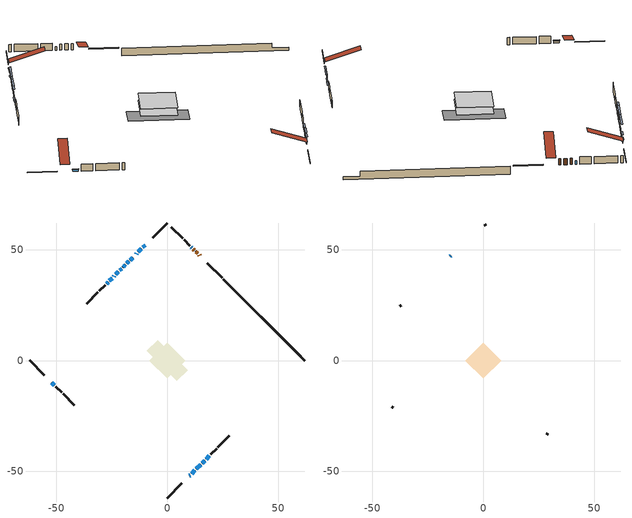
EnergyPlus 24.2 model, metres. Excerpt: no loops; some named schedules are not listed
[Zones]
conditioned space
 floor adiabatic (AdiabaticFloorConstruction): -8.08,0 0,8.08 8.08,0 0,-8.08 z1.6
 floor foundation (Slab1 construction): -9.16,4.31 -4.31,9.16 9.16,-4.31 4.31,-9.16 z-1.07
 wall outside (RimJoist1 construction): 0,-62 6.6,-55.4 / -62,0 -55.4,-6.6 / 0,62 -6.6,55.4 / 24.71,37.3 18.11,43.9 z1.6:1.9
 wall outside (AdiabaticWallConstruction 1): 14.72,47.28 14.32,47.68 / 13.67,48.34 12.85,49.15 / 12.2,49.81 11.78,50.23 z1.6:3.63
 wall outside (AdiabaticWallConstruction): 9.99,-52.02 10.37,-51.64 / 11.12,50.88 10.84,51.16 / -23.79,38.21 -24.17,37.83 z1.6:2.82; -9.99,52.02 -11.01,50.99 z1.6:2.57; -11.67,50.34 -13.05,48.95 z1.6:3.2; -13.71,48.3 -14.03,47.97 / -52.02,-9.99 -50.88,-11.12 z1.6:2.21; -15.62,46.38 -16.7,45.3 / -20.61,41.39 -21.37,40.64 / -22.02,39.98 -23.14,38.87 z1.6:2.84; -17.36,44.65 -18.18,43.82 z1.6:2.44; -18.84,43.17 -19.95,42.05 z1.6:2.31; 11.02,-50.98 12.42,-49.58 / 13.08,-48.92 15.07,-46.93 z1.6:3.3; 15.73,-46.27 16.86,-45.14 / 17.52,-44.48 18.99,-43.01 / -24.83,37.18 -26.05,35.95 z1.6:2.34; -26.7,35.3 -27.39,34.61 z1.6:2.64
 wall outside (Wall1 construction): 19.65,-42.35 22.22,-39.78 / -50.23,-11.78 -47.65,-14.35 / -28.05,33.96 -30.62,31.39 / 10.19,51.82 7.61,54.39 z1.6:4.04
 wall outside (Wall2 construction): 22.88,-39.12 27.97,-34.03 / -47,-15.01 -41.9,-20.1 / -31.28,30.73 -36.37,25.63 / 6.96,55.05 1.86,60.14 z1.6:4.04
 wall foundation (FoundationWall1 construction): 25.36,36.64,-1.07 25.36,36.64,1.6 58.34,3.66,1.6 58.34,3.66,-0.04 62,0,-0.04 62,0,-1.07
 window (WindowConstruction 10): 9.99,-52.02 10.37,-51.64 z1.6:2.82
 window (WindowConstruction 6): -9.99,52.02 -11.01,50.99 z1.6:2.57
 window (WindowConstruction 7): -11.67,50.33 -13.05,48.95 z1.6:3.2
 window (WindowConstruction 8): -13.71,48.29 -14.03,47.97 z1.6:2.21
 window (WindowConstruction 9): -52.02,-9.99 -50.88,-11.12 z1.6:2.21
 window (WindowConstruction 13): -15.62,46.38 -16.7,45.3 z1.6:2.84
 window (WindowConstruction 14): -17.36,44.65 -18.18,43.82 z1.6:2.44
 window (WindowConstruction 15): -18.84,43.16 -19.95,42.05 z1.6:2.31
 window (WindowConstruction 16): -20.61,41.39 -21.36,40.64 z1.6:2.84
 window (WindowConstruction 17): -22.02,39.98 -23.14,38.87 z1.6:2.84
 window (WindowConstruction): 11.02,-50.98 12.42,-49.58 z1.6:3.3
 window (WindowConstruction 1): 13.08,-48.92 15.07,-46.93 z1.6:3.3
 window (WindowConstruction 2): 15.73,-46.27 16.86,-45.14 z1.6:2.34
 window (WindowConstruction 3): 17.52,-44.48 18.99,-43.01 z1.6:2.34
 window (WindowConstruction 11): 11.12,50.88 10.84,51.16 z1.6:2.82
 window (WindowConstruction 12): -23.79,38.21 -24.17,37.83 z1.6:2.82
 window (WindowConstruction 4): -24.83,37.18 -26.05,35.96 z1.6:2.34
 window (WindowConstruction 5): -26.71,35.3 -27.39,34.62 z1.6:2.64
 door (Door): 14.72,47.28 14.32,47.68 z1.6:3.63
 door (Door 1): 13.67,48.34 12.85,49.15 z1.6:3.63
 door (Door 2): 12.2,49.81 11.78,50.23 z1.6:3.63
 ceiling adiabatic (AdiabaticFloorConstruction): 0,-8.08 8.08,0 0,8.08 -8.08,0 z1.6
attic - vented
 floor to conditioned space (Floor1 construction Reversed): -8.08,0 0,8.08 8.08,0 0,-8.08 z4.04
 wall outside (AdiabaticWallConstruction): -14.69,47.32 -14.97,47.04 z1.6:2.82
 wall outside (Wall3 construction): 28.63,-33.37 29.18,-32.82 / -41.25,-20.76 -40.7,-21.31 / -37.03,24.98 -37.58,24.43 / 1.21,60.8 0.66,61.35 z1.6:4.04
 window (WindowConstruction 18): -14.69,47.31 -14.96,47.04 z1.6:2.82
 roof outside (Roof1 construction): 9.33,-52.67,4.04 1.46,-44.8,7.75 -0.61,-46.88,7.75 7.26,-54.75,4.04; -52.67,-9.33,4.04 -44.8,-1.46,7.75 -46.88,0.61,7.75 -54.75,-7.26,4.04; -9.33,52.67,4.04 -1.46,44.8,7.75 0.61,46.88,7.75 -7.26,54.75,4.04; 15.38,46.63,4.04 7.5,38.76,7.75 9.58,36.68,7.75 17.45,44.55,4.04
shading: -11.15,50.85 -9.85,52.16 -10.14,52.45 -11.45,51.14 z2.77; -13.19,48.81 -11.53,50.48 -11.82,50.77 -13.49,49.1 z3.4; -14.17,47.83 -13.57,48.44 -13.86,48.73 -14.47,48.12 z2.41; -50.74,-11.26 -52.16,-9.85 -52.45,-10.14 -51.03,-11.55 z2.41; -18.62,43.38 -13.7,48.3 -13.99,48.6 -18.91,43.67 z5.56; -20.1,41.9 -15.43,46.57 -15.72,46.86 -20.4,42.19 z5.16; -21.88,40.13 -16.92,45.09 -17.21,45.38 -22.17,40.42 z5.03; -23.29,38.72 -18.69,43.32 -18.98,43.61 -23.58,39.01 z5.56; -25.06,36.95 -20.1,41.9 -20.39,42.2 -25.35,37.24 z5.56; 12.57,-49.44 10.88,-51.12 11.17,-51.41 12.86,-49.73 z3.5; 15.22,-46.79 12.94,-49.07 13.23,-49.36 15.51,-47.08 z3.5; 17,-45 15.59,-46.42 15.88,-46.71 17.3,-45.29 z2.54; 19.13,-42.87 17.38,-44.63 17.67,-44.92 19.43,-43.16 z2.54; -26.19,35.81 -24.68,37.32 -24.98,37.61 -26.48,36.1 z2.54; -27.53,34.47 -26.56,35.44 -26.85,35.73 -27.82,34.76 z2.84
[Building]
Building 1: Terrain=Suburbs
[Site:Location]
Quebec Intl AP_QC: Latitude {deg}=46.8; Longitude {deg}=-71.38; Time Zone {hr}=-5; Elevation {m}=74; Keep Site Location Information=Yes
[Site:GroundTemperature:Shallow]
0.0108218, -2.24938, -2.43038, -1.3578, 2.94801, 7.23376, 10.9493, 13.303, 13.5029, 11.5886, 7.96783, 3.81355
[Site:WaterMainsTemperature]
Calculation Method=Schedule; Temperature Schedule=mains temperature schedule
[Material] Roughness=Rough; Thermal Absorptance=0.9
Name | Thickness {m} | Conductivity {W/m-K} | Density {kg/m3} | Specific Heat {J/kg-K} | Solar Absorptance | Visible Absorptance
asphalt or fiberglass shingles | 0.00635 | 0.162714 | 1121.4 | 1465.45 | 0.4 | 0.4
ceiling loosefill ins | 0.169333 | 0.0480833 | 16.02 | 1046.75 | 0.7 | 0.7
ceiling stud and cavity | 0.1397 | 0.135157 | 65.682 | 1177.47 | 0.7 | 0.7
concrete 4.0 in. | 0.1016 | 1.803125 | 2242.8 | 837.4 | 0.7 | 0.7
concrete 8.0 in. | 0.2032 | 1.803125 | 2242.8 | 837.4 | 0.7 | 0.7
door material | 0.04445 | 0.0451087 | 512.64 | 1214.23 | 0.7 | 0.7
door material 1 | 0.04445 | 0.20624 | 512.64 | 1214.23 | 0.7 | 0.7
exterior vertical ins | 0.0061541 | 0.029427 | 32.04 | 1214.23 | 0.7 | 0.7
floor covering | 0.0127 | 0.0433444 | 54.468 | 1339.84 | 0.6 | 0.6
floor rigid ins; wall rigid ins 1 | 0.512978 | 0.029427 | 32.04 | 1214.23 | 0.7 | 0.7
floor stud and cavity | 0.1397 | 1.75129 | 37.0049 | 1207.88 | 0.7 | 0.7
furniture material conditioned space 1 | 0.1524 | 0.115458 | 640.8 | 1214.23 | 0.6 | 0.6
gypsum board | 0.0127 | 0.160291 | 801 | 837.4 | 0.6 | 0.6
gypsum board 1 | 0.0127 | 0.160291 | 801 | 837.4 | 0.7 | 0.7
osb sheathing 0.5 in. | 0.0127 | 0.115458 | 512.64 | 1214.23 | 0.7 | 0.7
osb sheathing 0.75 in. | 0.01905 | 0.115458 | 512.64 | 1214.23 | 0.7 | 0.7
osb sheathing 2.0 in. | 0.0508 | 0.115458 | 512.64 | 1214.23 | 0.7 | 0.7
rim joist stud and cavity | 0.0508 | 0.0293316 | 125.044 | 1163.47 | 0.6 | 0.6
wall rigid ins | 0.051816 | 0.029427 | 32.04 | 1214.23 | 0.7 | 0.7
wall stud and cavity | 0.1397 | 0.0836902 | 139.0536 | 1170.24 | 0.7 | 0.7
wall stud and cavity 1 | 0.1397 | 0.0821308 | 139.0536 | 1170.24 | 0.7 | 0.7
wall stud and cavity 2 | 0.0889 | 6.9971 | 50.32683 | 1063.81 | 0.6 | 0.6
wall stud and cavity 3 | 0.0889 | 0.380278 | 52.3479 | 1209.89 | 0.7 | 0.7
wall stud and cavity 4 | 0.0889 | 0.391764 | 83.0341 | 1211.67 | 0.7 | 0.7
wood siding | 0.0254 | 0.102417 | 544.68 | 1172.36 | 0.4 | 0.4
wood siding 1 | 0.00254 | 0.102417 | 544.68 | 1172.36 | 0.4 | 0.4
wood siding 2; wood siding 3; wood siding 4 | 0.0254 | 0.102417 | 544.68 | 1172.36 | 0.7 | 0.7
[WindowMaterial:SimpleGlazingSystem]
Name | U-Factor {W/m2-K} | Solar Heat Gain Coefficient
WindowMaterial | 1.67501 | 0.55
WindowMaterial 1 | 1.63413 | 0.56
WindowMaterial 10 | 6.73808 | 0.74
WindowMaterial 11 | 6.78351 | 0.73
WindowMaterial 12 | 1.89021 | 0.5
WindowMaterial 13 | 2.055436 | 0.45
WindowMaterial 14 | 2.021368 | 0.45
WindowMaterial 15 | 1.98219 | 0.47
WindowMaterial 16 | 1.88112 | 0.5
WindowMaterial 2 | 1.91519 | 0.48
WindowMaterial 3 | 1.88453 | 0.49
WindowMaterial 4 | 1.90554 | 0.48
WindowMaterial 5 | 1.907808 | 0.48
WindowMaterial 6 | 1.84365 | 0.5
WindowMaterial 7 | 1.68693 | 0.55
WindowMaterial 8 | 2.285395 | 0.36
WindowMaterial 9 | 1.99127 | 0.46
[Construction]
AdiabaticFloorConstruction: floor stud and cavity, floor rigid ins, osb sheathing 0.75 in., floor covering
AdiabaticWallConstruction: wood siding 3, wall rigid ins 1, wall stud and cavity 3, gypsum board
AdiabaticWallConstruction 1: wood siding 4, wall rigid ins 1, wall stud and cavity 3, gypsum board
Door; Door 1: door material
Door 2: door material 1
Floor1 construction Reversed: gypsum board, ceiling stud and cavity, ceiling loosefill ins
FoundationWall1 construction: concrete 8.0 in., gypsum board 1
furniture construction conditioned space 1: furniture material conditioned space 1
PartitionWallConstruction: gypsum board, wall stud and cavity 4, gypsum board
RimJoist1 construction: wood siding 2, osb sheathing 2.0 in., rim joist stud and cavity
Roof1 construction: asphalt or fiberglass shingles
Slab1 construction: concrete 4.0 in.
Wall1 construction: wood siding, wall rigid ins, osb sheathing 0.5 in., wall stud and cavity, gypsum board
Wall2 construction: wood siding, wall rigid ins, osb sheathing 0.5 in., wall stud and cavity 1, gypsum board
Wall3 construction: wood siding 1, wall stud and cavity 2
WindowConstruction: WindowMaterial
WindowConstruction 1: WindowMaterial 1
WindowConstruction 10; WindowConstruction 12: WindowMaterial 10
WindowConstruction 11; WindowConstruction 18: WindowMaterial 11
WindowConstruction 13: WindowMaterial 12
WindowConstruction 14: WindowMaterial 13
WindowConstruction 15: WindowMaterial 14
WindowConstruction 16: WindowMaterial 15
WindowConstruction 17: WindowMaterial 16
WindowConstruction 2: WindowMaterial 2
WindowConstruction 3: WindowMaterial 3
WindowConstruction 4: WindowMaterial 4
WindowConstruction 5: WindowMaterial 5
WindowConstruction 6: WindowMaterial 6
WindowConstruction 7: WindowMaterial 7
WindowConstruction 8: WindowMaterial 8
WindowConstruction 9: WindowMaterial 9
[Zone] Multiplier=1; Part of Total Floor Area=Yes
Name | Volume {m3}
attic - vented | 78.6798
conditioned space | 703.1
[Space]
Name | Zone | Volume {m3}
attic - vented 1 | attic - vented | 78.6798
conditioned space 1 | conditioned space | 703.1
[ZoneInfiltration:EffectiveLeakageArea]
infil attic - vented 1: Zone or Space=attic - vented 1; Schedule=Always On Discrete; Effective Air Leakage Area {cm2}=4822.89; Stack Coefficient=0.000427698; Wind Coefficient=1.3973e-05
[ZoneMixing]
whole house fan mix: Zone or Space=attic - vented; Schedule=Always On Continuous; Design Flow Rate Calculation Method=Flow/Zone; Design Flow Rate {m3/s}=0; Source Zone or Space=conditioned space
[SurfaceProperty:ExposedFoundationPerimeter]
Slab1: Exposed Perimeter Calculation Method=TotalExposedPerimeter; Total Exposed Perimeter {m}=51.816
[InternalMass] Zone or ZoneList=conditioned space; Space or SpaceList=conditioned space 1
Name | Construction | Surface Area {m2}
furniture mass conditioned space 1 | furniture construction conditioned space 1 | 104.488
partition wall mass | PartitionWallConstruction | 261.22
[Lights]
interior lighting: Zone or ZoneList or Space or SpaceList=conditioned space 1; Schedule=interior lighting schedule; Design Level Calculation Method=LightingLevel; Lighting Level {W}=343.2; Return Air Fraction=0; Fraction Radiant=0.6; Fraction Visible=0.2; Fraction Replaceable=1
[People]
occupants: Zone or ZoneList or Space or SpaceList=conditioned space 1; Number of People Schedule=occupants schedule; Number of People Calculation Method=People; Number of People=3; Fraction Radiant=0.314171; Sensible Heat Fraction=0.56303; Activity Level Schedule=occupants activity schedule; Carbon Dioxide Generation Rate {m3/s-W}=0; Enable ASHRAE 55 Comfort Warnings=No; Mean Radiant Temperature Calculation Type=EnclosureAveraged
[ElectricEquipment] Zone or ZoneList or Space or SpaceList=conditioned space 1; Design Level Calculation Method=EquipmentLevel
Name | Schedule | Design Level {W} | Fraction Latent | Fraction Radiant | Fraction Lost
clothes dryer | clothes dryer schedule | 140.772 | 0.015 | 0.081 | 0.85
clothes washer | clothes washer schedule | 32.1985 | 0.03 | 0.162 | 0.7
cooking range | cooking range schedule | 215.147 | 0.08 | 0.432 | 0.2
dishwasher | dishwasher schedule | 66.8632 | 0.3 | 0.18 | 0.4
fridge | fridge schedule | 72.9452 | 0 | 0.6 | 0
mech vent bath fan 0 | mech vent bath fan 0 schedule | 50.2 | 0 | 0 | 1
mech vent house fan | mech vent house fan schedule | 0 | 0 | 0 | 1
mech vent house fan cfis | mech vent house fan cfis schedule | 0 | 0 | 0 | 0
mech vent range fan 0 | mech vent range fan 0 schedule | 57 | 0 | 0 | 1
misc plug loads | misc plug loads schedule | 494.7 | 0.045 | 0.513 | 0.1
whole house fan | Always On Discrete | 0 | 0 | 0 | 1
[OtherEquipment] Zone or ZoneList or Space or SpaceList=conditioned space 1; Design Level Calculation Method=EquipmentLevel
Name | Fuel Type | Schedule | Design Level {W} | Fraction Latent | Fraction Radiant | Fraction Lost
clothes dryer 1 | Electricity | clothes dryer schedule | 0 | 0.015 | 0.081 | 0.85
cooking range 1 | Electricity | cooking range schedule | 0 | 0.08 | 0.432 | 0.2
general water use latent | None | general water use schedule | 62.594 | 1 | 0 | 0
general water use sensible | None | general water use schedule | -61.6891 | 0 | 0.6 | 0
mech vent house fan latent load | None | Always On Discrete | 0 | 1 | 0 | 0
mech vent house fan sensible load | None | Always On Discrete | 0 | 0 | 0 | 0
water heater energy adjustment1 | Electricity | Always On Discrete | 0.01 | 0 | 0 | 1
[ZoneInfiltration:DesignFlowRate] Zone or ZoneList or Space or SpaceList=conditioned space 1; Schedule=Always On Discrete; Design Flow Rate Calculation Method=Flow/Zone; Design Flow Rate {m3/s}=0
infil flow; natural vent flow; whole house fan flow
[Foundation:Kiva]
Foundation Kiva 1: Initial Indoor Air Temperature {C}=18; Wall Height Above Grade {m}=1.59999; Wall Depth Below Slab {m}=0.2032; Custom Block Material Name 1=exterior vertical ins; Custom Block Depth 1 {m}=2.66999; Custom Block X Position 1 {m}=0.2159; Custom Block Z Position 1 {m}=0
[Foundation:Kiva:Settings]
Soil Conductivity {W/m-K}=0.849921; Soil Density {kg/m3}=1842.3; Soil Specific Heat {J/kg-K}=418.7; Ground Solar Absorptivity=0.9; Ground Thermal Absorptivity=0.9; Ground Surface Roughness {m}=0.03; Far-Field Width {m}=40; Deep-Ground Boundary Condition=ZeroFlux; Deep-Ground Depth {m}=40; Minimum Cell Dimension {m}=0.2; Maximum Cell Growth Coefficient=3; Simulation Timestep=Timestep
[Exterior:Lights]
exterior lighting: Schedule=exterior lighting schedule; Design Level {W}=75.6
[Schedule:Constant]
Name | Hourly Value
Always On Continuous; mech vent house fan schedule; mech vent house fan cfis schedule; Always On Discrete | 1
occupants activity schedule | 117.228
fridge schedule | 0
[Schedule:Week:Daily]
interior lighting schedule Week Rule - Jan1-Jan27: interior lighting schedule day, interior lighting schedule day, interior lighting schedule day, interior lighting schedule day, interior lighting schedule day, interior lighting schedule day, interior lighting schedule day, interior lighting schedule default day, interior lighting schedule default day, interior lighting schedule default day, interior lighting schedule default day, interior lighting schedule default day
interior lighting schedule Week Rule - Jan28-Feb3: interior lighting schedule day, interior lighting schedule day, interior lighting schedule day, interior lighting schedule day, interior lighting schedule day 1, interior lighting schedule day 1, interior lighting schedule day 1, interior lighting schedule default day, interior lighting schedule default day, interior lighting schedule default day, interior lighting schedule default day, interior lighting schedule default day
interior lighting schedule Week Rule - Feb4-Feb24: interior lighting schedule day 1, interior lighting schedule day 1, interior lighting schedule day 1, interior lighting schedule day 1, interior lighting schedule day 1, interior lighting schedule day 1, interior lighting schedule day 1, interior lighting schedule default day, interior lighting schedule default day, interior lighting schedule default day, interior lighting schedule default day, interior lighting schedule default day
interior lighting schedule Week Rule - Feb25-Mar3: interior lighting schedule day 1, interior lighting schedule day 1, interior lighting schedule day 1, interior lighting schedule day 1, interior lighting schedule day 2, interior lighting schedule day 2, interior lighting schedule day 2, interior lighting schedule default day, interior lighting schedule default day, interior lighting schedule default day, interior lighting schedule default day, interior lighting schedule default day
interior lighting schedule Week Rule - Mar4-Mar31: interior lighting schedule day 2, interior lighting schedule day 2, interior lighting schedule day 2, interior lighting schedule day 2, interior lighting schedule day 2, interior lighting schedule day 2, interior lighting schedule day 2, interior lighting schedule default day, interior lighting schedule default day, interior lighting schedule default day, interior lighting schedule default day, interior lighting schedule default day
interior lighting schedule Week Rule - Apr1-Apr28: interior lighting schedule day 3, interior lighting schedule day 3, interior lighting schedule day 3, interior lighting schedule day 3, interior lighting schedule day 3, interior lighting schedule day 3, interior lighting schedule day 3, interior lighting schedule default day, interior lighting schedule default day, interior lighting schedule default day, interior lighting schedule default day, interior lighting schedule default day
interior lighting schedule Week Rule - Apr29-May5: interior lighting schedule day 3, interior lighting schedule day 3, interior lighting schedule day 4, interior lighting schedule day 4, interior lighting schedule day 4, interior lighting schedule day 4, interior lighting schedule day 4, interior lighting schedule default day, interior lighting schedule default day, interior lighting schedule default day, interior lighting schedule default day, interior lighting schedule default day
interior lighting schedule Week Rule - May6-May26: interior lighting schedule day 4, interior lighting schedule day 4, interior lighting schedule day 4, interior lighting schedule day 4, interior lighting schedule day 4, interior lighting schedule day 4, interior lighting schedule day 4, interior lighting schedule default day, interior lighting schedule default day, interior lighting schedule default day, interior lighting schedule default day, interior lighting schedule default day
interior lighting schedule Week Rule - May27-Jun2: interior lighting schedule day 4, interior lighting schedule day 4, interior lighting schedule day 4, interior lighting schedule day 4, interior lighting schedule day 4, interior lighting schedule day 5, interior lighting schedule day 5, interior lighting schedule default day, interior lighting schedule default day, interior lighting schedule default day, interior lighting schedule default day, interior lighting schedule default day
interior lighting schedule Week Rule - Jun3-Jun30: interior lighting schedule day 5, interior lighting schedule day 5, interior lighting schedule day 5, interior lighting schedule day 5, interior lighting schedule day 5, interior lighting schedule day 5, interior lighting schedule day 5, interior lighting schedule default day, interior lighting schedule default day, interior lighting schedule default day, interior lighting schedule default day, interior lighting schedule default day
interior lighting schedule Week Rule - Jul1-Jul28: interior lighting schedule day 6, interior lighting schedule day 6, interior lighting schedule day 6, interior lighting schedule day 6, interior lighting schedule day 6, interior lighting schedule day 6, interior lighting schedule day 6, interior lighting schedule default day, interior lighting schedule default day, interior lighting schedule default day, interior lighting schedule default day, interior lighting schedule default day
interior lighting schedule Week Rule - Jul29-Aug4: interior lighting schedule day 6, interior lighting schedule day 6, interior lighting schedule day 6, interior lighting schedule day 7, interior lighting schedule day 7, interior lighting schedule day 7, interior lighting schedule day 7, interior lighting schedule default day, interior lighting schedule default day, interior lighting schedule default day, interior lighting schedule default day, interior lighting schedule default day
interior lighting schedule Week Rule - Aug5-Aug25: interior lighting schedule day 7, interior lighting schedule day 7, interior lighting schedule day 7, interior lighting schedule day 7, interior lighting schedule day 7, interior lighting schedule day 7, interior lighting schedule day 7, interior lighting schedule default day, interior lighting schedule default day, interior lighting schedule default day, interior lighting schedule default day, interior lighting schedule default day
interior lighting schedule Week Rule - Aug26-Sep1: interior lighting schedule day 7, interior lighting schedule day 7, interior lighting schedule day 7, interior lighting schedule day 7, interior lighting schedule day 7, interior lighting schedule day 7, interior lighting schedule day 8, interior lighting schedule default day, interior lighting schedule default day, interior lighting schedule default day, interior lighting schedule default day, interior lighting schedule default day
interior lighting schedule Week Rule - Sep2-Sep29: interior lighting schedule day 8, interior lighting schedule day 8, interior lighting schedule day 8, interior lighting schedule day 8, interior lighting schedule day 8, interior lighting schedule day 8, interior lighting schedule day 8, interior lighting schedule default day, interior lighting schedule default day, interior lighting schedule default day, interior lighting schedule default day, interior lighting schedule default day
interior lighting schedule Week Rule - Sep30-Oct6: interior lighting schedule day 8, interior lighting schedule day 9, interior lighting schedule day 9, interior lighting schedule day 9, interior lighting schedule day 9, interior lighting schedule day 9, interior lighting schedule day 9, interior lighting schedule default day, interior lighting schedule default day, interior lighting schedule default day, interior lighting schedule default day, interior lighting schedule default day
interior lighting schedule Week Rule - Oct7-Oct27: interior lighting schedule day 9, interior lighting schedule day 9, interior lighting schedule day 9, interior lighting schedule day 9, interior lighting schedule day 9, interior lighting schedule day 9, interior lighting schedule day 9, interior lighting schedule default day, interior lighting schedule default day, interior lighting schedule default day, interior lighting schedule default day, interior lighting schedule default day
interior lighting schedule Week Rule - Oct28-Nov3: interior lighting schedule day 9, interior lighting schedule day 9, interior lighting schedule day 9, interior lighting schedule day 9, interior lighting schedule day 10, interior lighting schedule day 10, interior lighting schedule day 10, interior lighting schedule default day, interior lighting schedule default day, interior lighting schedule default day, interior lighting schedule default day, interior lighting schedule default day
interior lighting schedule Week Rule - Nov4-Nov24: interior lighting schedule day 10, interior lighting schedule day 10, interior lighting schedule day 10, interior lighting schedule day 10, interior lighting schedule day 10, interior lighting schedule day 10, interior lighting schedule day 10, interior lighting schedule default day, interior lighting schedule default day, interior lighting schedule default day, interior lighting schedule default day, interior lighting schedule default day
interior lighting schedule Week Rule - Nov25-Dec1: interior lighting schedule day 10, interior lighting schedule day 10, interior lighting schedule day 10, interior lighting schedule day 10, interior lighting schedule day 10, interior lighting schedule day 10, interior lighting schedule day 11, interior lighting schedule default day, interior lighting schedule default day, interior lighting schedule default day, interior lighting schedule default day, interior lighting schedule default day
interior lighting schedule Week Rule - Dec2-Dec31: interior lighting schedule day 11, interior lighting schedule day 11, interior lighting schedule day 11, interior lighting schedule day 11, interior lighting schedule day 11, interior lighting schedule day 11, interior lighting schedule day 11, interior lighting schedule default day, interior lighting schedule default day, interior lighting schedule default day, interior lighting schedule default day, interior lighting schedule default day
occupants schedule Week Rule - Jan1-Dec31: occupants schedule day, occupants schedule day, occupants schedule day, occupants schedule day, occupants schedule day, occupants schedule day, occupants schedule day, occupants schedule default day, occupants schedule default day, occupants schedule default day, occupants schedule default day, occupants schedule default day
clothes dryer schedule Week Rule - Jan1-Dec31: clothes dryer schedule day, clothes dryer schedule day, clothes dryer schedule day, clothes dryer schedule day, clothes dryer schedule day, clothes dryer schedule day, clothes dryer schedule day, clothes dryer schedule default day, clothes dryer schedule default day, clothes dryer schedule default day, clothes dryer schedule default day, clothes dryer schedule default day
clothes washer schedule Week Rule - Jan1-Dec31: clothes washer schedule day, clothes washer schedule day, clothes washer schedule day, clothes washer schedule day, clothes washer schedule day, clothes washer schedule day, clothes washer schedule day, clothes washer schedule default day, clothes washer schedule default day, clothes washer schedule default day, clothes washer schedule default day, clothes washer schedule default day
cooking range schedule Week Rule - Jan1-Dec31: cooking range schedule day, cooking range schedule day, cooking range schedule day, cooking range schedule day, cooking range schedule day, cooking range schedule day, cooking range schedule day, cooking range schedule default day, cooking range schedule default day, cooking range schedule default day, cooking range schedule default day, cooking range schedule default day
dishwasher schedule Week Rule - Jan1-Dec31: dishwasher schedule day, dishwasher schedule day, dishwasher schedule day, dishwasher schedule day, dishwasher schedule day, dishwasher schedule day, dishwasher schedule day, dishwasher schedule default day, dishwasher schedule default day, dishwasher schedule default day, dishwasher schedule default day, dishwasher schedule default day
mech vent bath fan 0 schedule Week Rule - Jan1-Dec31: mech vent bath fan 0 schedule day, mech vent bath fan 0 schedule day, mech vent bath fan 0 schedule day, mech vent bath fan 0 schedule day, mech vent bath fan 0 schedule day, mech vent bath fan 0 schedule day, mech vent bath fan 0 schedule day, mech vent bath fan 0 schedule default day, mech vent bath fan 0 schedule default day, mech vent bath fan 0 schedule default day, mech vent bath fan 0 schedule default day, mech vent bath fan 0 schedule default day
mech vent range fan 0 schedule Week Rule - Jan1-Dec31: mech vent range fan 0 schedule day, mech vent range fan 0 schedule day, mech vent range fan 0 schedule day, mech vent range fan 0 schedule day, mech vent range fan 0 schedule day, mech vent range fan 0 schedule day, mech vent range fan 0 schedule day, mech vent range fan 0 schedule default day, mech vent range fan 0 schedule default day, mech vent range fan 0 schedule default day, mech vent range fan 0 schedule default day, mech vent range fan 0 schedule default day
misc plug loads schedule Week Rule - Jan1-Dec31: misc plug loads schedule day, misc plug loads schedule day, misc plug loads schedule day, misc plug loads schedule day, misc plug loads schedule day, misc plug loads schedule day, misc plug loads schedule day, misc plug loads schedule default day, misc plug loads schedule default day, misc plug loads schedule default day, misc plug loads schedule default day, misc plug loads schedule default day
general water use schedule Week Rule - Jan1-Dec31: general water use schedule day, general water use schedule day, general water use schedule day, general water use schedule day, general water use schedule day, general water use schedule day, general water use schedule day, general water use schedule default day, general water use schedule default day, general water use schedule default day, general water use schedule default day, general water use schedule default day
exterior lighting schedule Week Rule - Jan1-Jan27: exterior lighting schedule day, exterior lighting schedule day, exterior lighting schedule day, exterior lighting schedule day, exterior lighting schedule day, exterior lighting schedule day, exterior lighting schedule day, exterior lighting schedule default day, exterior lighting schedule default day, exterior lighting schedule default day, exterior lighting schedule default day, exterior lighting schedule default day
exterior lighting schedule Week Rule - Jan28-Feb3: exterior lighting schedule day, exterior lighting schedule day, exterior lighting schedule day, exterior lighting schedule day, exterior lighting schedule day 1, exterior lighting schedule day 1, exterior lighting schedule day 1, exterior lighting schedule default day, exterior lighting schedule default day, exterior lighting schedule default day, exterior lighting schedule default day, exterior lighting schedule default day
exterior lighting schedule Week Rule - Feb4-Feb24: exterior lighting schedule day 1, exterior lighting schedule day 1, exterior lighting schedule day 1, exterior lighting schedule day 1, exterior lighting schedule day 1, exterior lighting schedule day 1, exterior lighting schedule day 1, exterior lighting schedule default day, exterior lighting schedule default day, exterior lighting schedule default day, exterior lighting schedule default day, exterior lighting schedule default day
exterior lighting schedule Week Rule - Feb25-Mar3: exterior lighting schedule day 1, exterior lighting schedule day 1, exterior lighting schedule day 1, exterior lighting schedule day 1, exterior lighting schedule day 2, exterior lighting schedule day 2, exterior lighting schedule day 2, exterior lighting schedule default day, exterior lighting schedule default day, exterior lighting schedule default day, exterior lighting schedule default day, exterior lighting schedule default day
exterior lighting schedule Week Rule - Mar4-Mar31: exterior lighting schedule day 2, exterior lighting schedule day 2, exterior lighting schedule day 2, exterior lighting schedule day 2, exterior lighting schedule day 2, exterior lighting schedule day 2, exterior lighting schedule day 2, exterior lighting schedule default day, exterior lighting schedule default day, exterior lighting schedule default day, exterior lighting schedule default day, exterior lighting schedule default day
exterior lighting schedule Week Rule - Apr1-Apr28: exterior lighting schedule day 3, exterior lighting schedule day 3, exterior lighting schedule day 3, exterior lighting schedule day 3, exterior lighting schedule day 3, exterior lighting schedule day 3, exterior lighting schedule day 3, exterior lighting schedule default day, exterior lighting schedule default day, exterior lighting schedule default day, exterior lighting schedule default day, exterior lighting schedule default day
exterior lighting schedule Week Rule - Apr29-May5: exterior lighting schedule day 3, exterior lighting schedule day 3, exterior lighting schedule day 4, exterior lighting schedule day 4, exterior lighting schedule day 4, exterior lighting schedule day 4, exterior lighting schedule day 4, exterior lighting schedule default day, exterior lighting schedule default day, exterior lighting schedule default day, exterior lighting schedule default day, exterior lighting schedule default day
exterior lighting schedule Week Rule - May6-May26: exterior lighting schedule day 4, exterior lighting schedule day 4, exterior lighting schedule day 4, exterior lighting schedule day 4, exterior lighting schedule day 4, exterior lighting schedule day 4, exterior lighting schedule day 4, exterior lighting schedule default day, exterior lighting schedule default day, exterior lighting schedule default day, exterior lighting schedule default day, exterior lighting schedule default day
exterior lighting schedule Week Rule - May27-Jun2: exterior lighting schedule day 4, exterior lighting schedule day 4, exterior lighting schedule day 4, exterior lighting schedule day 4, exterior lighting schedule day 4, exterior lighting schedule day 5, exterior lighting schedule day 5, exterior lighting schedule default day, exterior lighting schedule default day, exterior lighting schedule default day, exterior lighting schedule default day, exterior lighting schedule default day
exterior lighting schedule Week Rule - Jun3-Jun30: exterior lighting schedule day 5, exterior lighting schedule day 5, exterior lighting schedule day 5, exterior lighting schedule day 5, exterior lighting schedule day 5, exterior lighting schedule day 5, exterior lighting schedule day 5, exterior lighting schedule default day, exterior lighting schedule default day, exterior lighting schedule default day, exterior lighting schedule default day, exterior lighting schedule default day
exterior lighting schedule Week Rule - Jul1-Jul28: exterior lighting schedule day 6, exterior lighting schedule day 6, exterior lighting schedule day 6, exterior lighting schedule day 6, exterior lighting schedule day 6, exterior lighting schedule day 6, exterior lighting schedule day 6, exterior lighting schedule default day, exterior lighting schedule default day, exterior lighting schedule default day, exterior lighting schedule default day, exterior lighting schedule default day
exterior lighting schedule Week Rule - Jul29-Aug4: exterior lighting schedule day 6, exterior lighting schedule day 6, exterior lighting schedule day 6, exterior lighting schedule day 7, exterior lighting schedule day 7, exterior lighting schedule day 7, exterior lighting schedule day 7, exterior lighting schedule default day, exterior lighting schedule default day, exterior lighting schedule default day, exterior lighting schedule default day, exterior lighting schedule default day
exterior lighting schedule Week Rule - Aug5-Aug25: exterior lighting schedule day 7, exterior lighting schedule day 7, exterior lighting schedule day 7, exterior lighting schedule day 7, exterior lighting schedule day 7, exterior lighting schedule day 7, exterior lighting schedule day 7, exterior lighting schedule default day, exterior lighting schedule default day, exterior lighting schedule default day, exterior lighting schedule default day, exterior lighting schedule default day
[Schedule:Year]
interior lighting schedule: interior lighting schedule Week Rule - Jan1-Jan27, 1, 1, 1, 27, interior lighting schedule Week Rule - Jan28-Feb3, 1, 28, 2, 3, interior lighting schedule Week Rule - Feb4-Feb24, 2, 4, 2, 24, interior lighting schedule Week Rule - Feb25-Mar3, 2, 25, 3, 3, interior lighting schedule Week Rule - Mar4-Mar31, 3, 4, 3, 31, interior lighting schedule Week Rule - Apr1-Apr28, 4, 1, 4, 28, interior lighting schedule Week Rule - Apr29-May5, 4, 29, 5, 5, interior lighting schedule Week Rule - May6-May26, 5, 6, 5, 26, interior lighting schedule Week Rule - May27-Jun2, 5, 27, 6, 2, interior lighting schedule Week Rule - Jun3-Jun30, 6, 3, 6, 30, interior lighting schedule Week Rule - Jul1-Jul28, 7, 1, 7, 28, interior lighting schedule Week Rule - Jul29-Aug4, 7, 29, 8, 4, interior lighting schedule Week Rule - Aug5-Aug25, 8, 5, 8, 25, interior lighting schedule Week Rule - Aug26-Sep1, 8, 26, 9, 1, interior lighting schedule Week Rule - Sep2-Sep29, 9, 2, 9, 29, interior lighting schedule Week Rule - Sep30-Oct6, 9, 30, 10, 6, interior lighting schedule Week Rule - Oct7-Oct27, 10, 7, 10, 27, interior lighting schedule Week Rule - Oct28-Nov3, 10, 28, 11, 3, interior lighting schedule Week Rule - Nov4-Nov24, 11, 4, 11, 24, interior lighting schedule Week Rule - Nov25-Dec1, 11, 25, 12, 1, interior lighting schedule Week Rule - Dec2-Dec31, 12, 2, 12, 31
occupants schedule: occupants schedule Week Rule - Jan1-Dec31, 1, 1, 12, 31
clothes dryer schedule: clothes dryer schedule Week Rule - Jan1-Dec31, 1, 1, 12, 31
clothes washer schedule: clothes washer schedule Week Rule - Jan1-Dec31, 1, 1, 12, 31
cooking range schedule: cooking range schedule Week Rule - Jan1-Dec31, 1, 1, 12, 31
dishwasher schedule: dishwasher schedule Week Rule - Jan1-Dec31, 1, 1, 12, 31
mech vent bath fan 0 schedule: mech vent bath fan 0 schedule Week Rule - Jan1-Dec31, 1, 1, 12, 31
mech vent range fan 0 schedule: mech vent range fan 0 schedule Week Rule - Jan1-Dec31, 1, 1, 12, 31
misc plug loads schedule: misc plug loads schedule Week Rule - Jan1-Dec31, 1, 1, 12, 31
general water use schedule: general water use schedule Week Rule - Jan1-Dec31, 1, 1, 12, 31
exterior lighting schedule: exterior lighting schedule Week Rule - Jan1-Jan27, 1, 1, 1, 27, exterior lighting schedule Week Rule - Jan28-Feb3, 1, 28, 2, 3, exterior lighting schedule Week Rule - Feb4-Feb24, 2, 4, 2, 24, exterior lighting schedule Week Rule - Feb25-Mar3, 2, 25, 3, 3, exterior lighting schedule Week Rule - Mar4-Mar31, 3, 4, 3, 31, exterior lighting schedule Week Rule - Apr1-Apr28, 4, 1, 4, 28, exterior lighting schedule Week Rule - Apr29-May5, 4, 29, 5, 5, exterior lighting schedule Week Rule - May6-May26, 5, 6, 5, 26, exterior lighting schedule Week Rule - May27-Jun2, 5, 27, 6, 2, exterior lighting schedule Week Rule - Jun3-Jun30, 6, 3, 6, 30, exterior lighting schedule Week Rule - Jul1-Jul28, 7, 1, 7, 28, exterior lighting schedule Week Rule - Jul29-Aug4, 7, 29, 8, 4, exterior lighting schedule Week Rule - Aug5-Aug25, 8, 5, 8, 25, exterior lighting schedule Week Rule - Aug26-Sep1, 8, 26, 9, 1, exterior lighting schedule Week Rule - Sep2-Sep29, 9, 2, 9, 29, exterior lighting schedule Week Rule - Sep30-Oct6, 9, 30, 10, 6, exterior lighting schedule Week Rule - Oct7-Oct27, 10, 7, 10, 27, exterior lighting schedule Week Rule - Oct28-Nov3, 10, 28, 11, 3, exterior lighting schedule Week Rule - Nov4-Nov24, 11, 4, 11, 24, exterior lighting schedule Week Rule - Nov25-Dec1, 11, 25, 12, 1, exterior lighting schedule Week Rule - Dec2-Dec31, 12, 2, 12, 31
[Schedule:Compact]
mains temperature schedule: Through: 01/01, For: AllDays, Until: 24:00, 5.175, Through: 01/02, For: AllDays, Until: 24:00, 5.10167, Through: 01/03, For: AllDays, Until: 24:00, 5.02889, Through: 01/04, For: AllDays, Until: 24:00, 4.95778, Through: 01/05, For: AllDays, Until: 24:00, 4.88778, Through: 01/06, For: AllDays, Until: 24:00, 4.81833, Through: 01/07, For: AllDays, Until: 24:00, 4.75056, Through: 01/08, For: AllDays, Until: 24:00, 4.68389, Through: 01/09, For: AllDays, Until: 24:00, 4.61833, Through: 01/10, For: AllDays, Until: 24:00, 4.55389, Through: 01/11, For: AllDays, Until: 24:00, 4.49056, Through: 01/12, For: AllDays, Until: 24:00, 4.42889, Through: 01/13, For: AllDays, Until: 24:00, 4.36778, Through: 01/14, For: AllDays, Until: 24:00, 4.30889, Through: 01/15, For: AllDays, Until: 24:00, 4.25056, Through: 01/16, For: AllDays, Until: 24:00, 4.19389, Through: 01/17, For: AllDays, Until: 24:00, 4.13833, Through: 01/18, For: AllDays, Until: 24:00, 4.08444, Through: 01/19, For: AllDays, Until: 24:00, 4.03167, Through: 01/20, For: AllDays, Until: 24:00, 3.98056, Through: 01/21, For: AllDays, Until: 24:00, 3.93056, Through: 01/22, For: AllDays, Until: 24:00, 3.88222, Through: 01/23, For: AllDays, Until: 24:00, 3.835, Through: 01/24, For: AllDays, Until: 24:00, 3.78944, Through: 01/25, For: AllDays, Until: 24:00, 3.74556, Through: 01/26, For: AllDays, Until: 24:00, 3.70278, Through: 01/27, For: AllDays, Until: 24:00, 3.66167, Through: 01/28, For: AllDays, Until: 24:00, 3.62167, Through: 01/29, For: AllDays, Until: 24:00, 3.58389, Through: 01/30, For: AllDays, Until: 24:00, 3.54722, Through: 01/31, For: AllDays, Until: 24:00, 3.51167, Through: 02/01, For: AllDays, Until: 24:00, 3.47833, Through: 02/02, For: AllDays, Until: 24:00, 3.44611, Through: 02/03, For: AllDays, Until: 24:00, 3.41556, Through: 02/04, For: AllDays, Until: 24:00, 3.38667, Through: 02/05, For: AllDays, Until: 24:00, 3.35944, Through: 02/06, For: AllDays, Until: 24:00, 3.33389, Through: 02/07, For: AllDays, Until: 24:00, 3.30944, Through: 02/08, For: AllDays, Until: 24:00, 3.28667, Through: 02/09, For: AllDays, Until: 24:00, 3.26611, Through: 02/10, For: AllDays, Until: 24:00, 3.24667, Through: 02/11, For: AllDays, Until: 24:00, 3.22889, Through: 02/12, For: AllDays, Until: 24:00, 3.21278, Through: 02/13, For: AllDays, Until: 24:00, 3.19833, Through: 02/14, For: AllDays, Until: 24:00, 3.18556, Through: 02/15, For: AllDays, Until: 24:00, 3.17389, Through: 02/16, For: AllDays, Until: 24:00, 3.16444, Through: 02/17, For: AllDays, Until: 24:00, 3.15667, Through: 02/18, For: AllDays, Until: 24:00, 3.15056, Through: 02/19, For: AllDays, Until: 24:00, 3.14556, Through: 02/20, For: AllDays, Until: 24:00, 3.14278, Through: 02/21, For: AllDays, Until: 24:00, 3.14111, Through: 02/22, For: AllDays, Until: 24:00, 3.14167, Through: 02/23, For: AllDays, Until: 24:00, 3.14333, Through: 02/24, For: AllDays, Until: 24:00, 3.14722, Through: 02/25, For: AllDays, Until: 24:00, 3.15222, Through: 02/26, For: AllDays, Until: 24:00, 3.15944, Through: 02/27, For: AllDays, Until: 24:00, 3.16778, Through: 02/28, For: AllDays, Until: 24:00, 3.17778, Through: 03/01, For: AllDays, Until: 24:00, 3.18944, Through: 03/02, For: AllDays, Until: 24:00, 3.20333, Through: 03/03, For: AllDays, Until: 24:00, 3.21833, Through: 03/04, For: AllDays, Until: 24:00, 3.235, Through: 03/05, For: AllDays, Until: 24:00, 3.25333, Through: 03/06, For: AllDays, Until: 24:00, 3.27333, Through: 03/07, For: AllDays, Until: 24:00, 3.29444, Through: 03/08, For: AllDays, Until: 24:00, 3.31778, Through: 03/09, For: AllDays, Until: 24:00, 3.34222, Through: 03/10, For: AllDays, Until: 24:00, 3.36889, Through: 03/11, For: AllDays, Until: 24:00, 3.39667, Through: 03/12, For: AllDays, Until: 24:00, 3.42611, Through: 03/13, For: AllDays, Until: 24:00, 3.45722, Through: 03/14, For: AllDays, Until: 24:00, 3.49, Through: 03/15, For: AllDays, Until: 24:00, 3.52389, Through: 03/16, For: AllDays, Until: 24:00, 3.55944, Through: 03/17, For: AllDays, Until: 24:00, 3.59667, Through: 03/18, For: AllDays, Until: 24:00, 3.63556, Through: 03/19, For: AllDays, Until: 24:00, 3.67556, Through: 03/20, For: AllDays, Until: 24:00, 3.71722, Through: 03/21, For: AllDays, Until: 24:00, 3.76056, Through: 03/22, For: AllDays, Until: 24:00, 3.80556, Through: 03/23, For: AllDays, Until: 24:00, 3.85111, Through: 03/24, For: AllDays, Until: 24:00, 3.89889, Through: 03/25, For: AllDays, Until: 24:00, 3.94778, Through: 03/26, For: AllDays, Until: 24:00, 3.99833, Through: 03/27, For: AllDays, Until: 24:00, 4.05, Through: 03/28, For: AllDays, Until: 24:00, 4.10333, Through: 03/29, For: AllDays, Until: 24:00, 4.15778, Through: 03/30, For: AllDays, Until: 24:00, 4.21333, Through: 03/31, For: AllDays, Until: 24:00, 4.27056, Through: 04/01, For: AllDays, Until: 24:00, 4.32944, Through: 04/02, For: AllDays, Until: 24:00, 4.38889, Through: 04/03, For: AllDays, Until: 24:00, 4.45, Through: 04/04, For: AllDays, Until: 24:00, 4.51222, Through: 04/05, For: AllDays, Until: 24:00, 4.57611, Through: 04/06, For: AllDays, Until: 24:00, 4.64056, Through: 04/07, For: AllDays, Until: 24:00, 4.70667, Through: 04/08, For: AllDays, Until: 24:00, 4.77389, Through: 04/09, For: AllDays, Until: 24:00, 4.84222, Through: 04/10, For: AllDays, Until: 24:00, 4.91167, Through: 04/11, For: AllDays, Until: 24:00, 4.98278, Through: 04/12, For: AllDays, Until: 24:00, 5.05444, Through: 04/13, For: AllDays, Until: 24:00, 5.12722, Through: 04/14, For: AllDays, Until: 24:00, 5.20111, Through: 04/15, For: AllDays, Until: 24:00, 5.27611, Through: 04/16, For: AllDays, Until: 24:00, 5.35167, Through: 04/17, For: AllDays, Until: 24:00, 5.42889, Through: 04/18, For: AllDays, Until: 24:00, 5.50667, Through: 04/19, For: AllDays, Until: 24:00, 5.58556, Through: 04/20, For: AllDays, Until: 24:00, 5.665, Through: 04/21, For: AllDays, Until: 24:00, 5.74611, Through: 04/22, For: AllDays, Until: 24:00, 5.82722, Through: 04/23, For: AllDays, Until: 24:00, 5.91, Through: 04/24, For: AllDays, Until: 24:00, 5.99278, Through: 04/25, For: AllDays, Until: 24:00, 6.07722, Through: 04/26, For: AllDays, Until: 24:00, 6.16167, Through: 04/27, For: AllDays, Until: 24:00, 6.24722, Through: 04/28, For: AllDays, Until: 24:00, 6.33389, Through: 04/29, For: AllDays, Until: 24:00, 6.42056, Through: 04/30, For: AllDays, Until: 24:00, 6.50833, Through: 05/01, For: AllDays, Until: 24:00, 6.59667, Through: 05/02, For: AllDays, Until: 24:00, 6.68556, Through: 05/03, For: AllDays, Until: 24:00, 6.775, Through: 05/04, For: AllDays, Until: 24:00, 6.86556, Through: 05/05, For: AllDays, Until: 24:00, 6.95611, Through: 05/06, For: AllDays, Until: 24:00, 7.04722, Through: 05/07, For: AllDays, Until: 24:00, 7.13889, Through: 05/08, For: AllDays, Until: 24:00, 7.23111, Through: 05/09, For: AllDays, Until: 24:00, 7.32333, Through: 05/10, For: AllDays, Until: 24:00, 7.41667, Through: 05/11, For: AllDays, Until: 24:00, 7.51, Through: 05/12, For: AllDays, Until: 24:00, 7.60389, Through: 05/13, For: AllDays, Until: 24:00, 7.69778, Through: 05/14, For: AllDays, Until: 24:00, 7.79222, Through: 05/15, For: AllDays, Until: 24:00, 7.88667, Through: 05/16, For: AllDays, Until: 24:00, 7.98167, Through: 05/17, For: AllDays, Until: 24:00, 8.07667, Through: 05/18, For: AllDays, Until: 24:00, 8.17167, Through: 05/19, For: AllDays, Until: 24:00, 8.26722, Through: 05/20, For: AllDays, Until: 24:00, 8.36278, Through: 05/21, For: AllDays, Until: 24:00, 8.45833, Through: 05/22, For: AllDays, Until: 24:00, 8.55444, Through: 05/23, For: AllDays, Until: 24:00, 8.65, Through: 05/24, For: AllDays, Until: 24:00, 8.74611, Through: 05/25, For: AllDays, Until: 24:00, 8.84167, Through: 05/26, For: AllDays, Until: 24:00, 8.93722, Through: 05/27, For: AllDays, Until: 24:00, 9.03333, Through: 05/28, For: AllDays, Until: 24:00, 9.12889, Through: 05/29, For: AllDays, Until: 24:00, 9.22389, Through: 05/30, For: AllDays, Until: 24:00, 9.31944, Through: 05/31, For: AllDays, Until: 24:00, 9.41444, Through: 06/01, For: AllDays, Until: 24:00, 9.50944, Through: 06/02, For: AllDays, Until: 24:00, 9.60389, Through: 06/03, For: AllDays, Until: 24:00, 9.69833, Through: 06/04, For: AllDays, Until: 24:00, 9.79278, Through: 06/05, For: AllDays, Until: 24:00, 9.88667, Through: 06/06, For: AllDays, Until: 24:00, 9.98, Through: 06/07, For: AllDays, Until: 24:00, 10.0728, Through: 06/08, For: AllDays, Until: 24:00, 10.1656, Through: 06/09, For: AllDays, Until: 24:00, 10.2578, Through: 06/10, For: AllDays, Until: 24:00, 10.3494, Through: 06/11, For: AllDays, Until: 24:00, 10.4411, Through: 06/12, For: AllDays, Until: 24:00, 10.5317, Through: 06/13, For: AllDays, Until: 24:00, 10.6222, Through: 06/14, For: AllDays, Until: 24:00, 10.7117, Through: 06/15, For: AllDays, Until: 24:00, 10.8006, Through: 06/16, For: AllDays, Until: 24:00, 10.8889, Through: 06/17, For: AllDays, Until: 24:00, 10.9772, Through: 06/18, For: AllDays, Until: 24:00, 11.0639, Through: 06/19, For: AllDays, Until: 24:00, 11.1506, Through: 06/20, For: AllDays, Until: 24:00, 11.2361, Through: 06/21, For: AllDays, Until: 24:00, 11.3211, Through: 06/22, For: AllDays, Until: 24:00, 11.4056, Through: 06/23, For: AllDays, Until: 24:00, 11.4889, Through: 06/24, For: AllDays, Until: 24:00, 11.5711, Through: 06/25, For: AllDays, Until: 24:00, 11.6533, Through: 06/26, For: AllDays, Until: 24:00, 11.7339, Through: 06/27, For: AllDays, Until: 24:00, 11.8139, Through: 06/28, For: AllDays, Until: 24:00, 11.8928, Through: 06/29, For: AllDays, Until: 24:00, 11.9711, Through: 06/30, For: AllDays, Until: 24:00, 12.0483, Through: 07/01, For: AllDays, Until: 24:00, 12.1244, Through: 07/02, For: AllDays, Until: 24:00, 12.1994, Through: 07/03, For: AllDays, Until: 24:00, 12.2733, Through: 07/04, For: AllDays, Until: 24:00, 12.3467, Through: 07/05, For: AllDays, Until: 24:00, 12.4183, Through: 07/06, For: AllDays, Until: 24:00, 12.4894, Through: 07/07, For: AllDays, Until: 24:00, 12.5589, Through: 07/08, For: AllDays, Until: 24:00, 12.6278, Through: 07/09, For: AllDays, Until: 24:00, 12.695, Through: 07/10, For: AllDays, Until: 24:00, 12.7617, Through: 07/11, For: AllDays, Until: 24:00, 12.8267, Through: 07/12, For: AllDays, Until: 24:00, 12.8906, Through: 07/13, For: AllDays, Until: 24:00, 12.9528, Through: 07/14, For: AllDays, Until: 24:00, 13.0144, Through: 07/15, For: AllDays, Until: 24:00, 13.0744, Through: 07/16, For: AllDays, Until: 24:00, 13.1333, Through: 07/17, For: AllDays, Until: 24:00, 13.1906, Through: 07/18, For: AllDays, Until: 24:00, 13.2467, Through: 07/19, For: AllDays, Until: 24:00, 13.3017, Through: 07/20, For: AllDays, Until: 24:00, 13.355, Through: 07/21, For: AllDays, Until: 24:00, 13.4072, Through: 07/22, For: AllDays, Until: 24:00, 13.4578, Through: 07/23, For: AllDays, Until: 24:00, 13.5067, Through: 07/24, For: AllDays, Until: 24:00, 13.5544, Through: 07/25, For: AllDays, Until: 24:00, 13.6011, Through: 07/26, For: AllDays, Until: 24:00, 13.6461, Through: 07/27, For: AllDays, Until: 24:00, 13.6894, Through: 07/28, For: AllDays, Until: 24:00, 13.7317, Through: 07/29, For: AllDays, Until: 24:00, 13.7722, Through: 07/30, For: AllDays, Until: 24:00, 13.8111, Through: 07/31, For: AllDays, Until: 24:00, 13.8489, Through: 08/01, For: AllDays, Until: 24:00, 13.8844, Through: 08/02, For: AllDays, Until: 24:00, 13.9189, Through: 08/03, For: AllDays, Until: 24:00, 13.9522, Through: 08/04, For: AllDays, Until: 24:00, 13.9833, Through: 08/05, For: AllDays, Until: 24:00, 14.0133, Through: 08/06, For: AllDays, Until: 24:00, 14.0411, Through: 08/07, For: AllDays, Until: 24:00, 14.0678, Through: 08/08, For: AllDays, Until: 24:00, 14.0933, Through: 08/09, For: AllDays, Until: 24:00, 14.1167, Through: 08/10, For: AllDays, Until: 24:00, 14.1383, Through: 08/11, For: AllDays, Until: 24:00, 14.1589, Through: 08/12, For: AllDays, Until: 24:00, 14.1772, Through: 08/13, For: AllDays, Until: 24:00, 14.1944, Through: 08/14, For: AllDays, Until: 24:00, 14.21, Through: 08/15, For: AllDays, Until: 24:00, 14.2233, Through: 08/16, For: AllDays, Until: 24:00, 14.2356, Through: 08/17, For: AllDays, Until: 24:00, 14.2461, Through: 08/18, For: AllDays, Until: 24:00, 14.255, Through: 08/19, For: AllDays, Until: 24:00, 14.2622, Through: 08/20, For: AllDays, Until: 24:00, 14.2678, Through: 08/21, For: AllDays, Until: 24:00, 14.2717, Through: 08/22, For: AllDays, Until: 24:00, 14.2739, Through: 08/23, For: AllDays, Until: 24:00, 14.2744, Through: 08/24, For: AllDays, Until: 24:00, 14.2733, Through: 08/25, For: AllDays, Until: 24:00, 14.2711, Through: 08/26, For: AllDays, Until: 24:00, 14.2667, Through: 08/27, For: AllDays, Until: 24:00, 14.2606, Through: 08/28, For: AllDays, Until: 24:00, 14.2528, Through: 08/29, For: AllDays, Until: 24:00, 14.2439, Through: 08/30, For: AllDays, Until: 24:00, 14.2328, Through: 08/31, For: AllDays, Until: 24:00, 14.2206, Through: 09/01, For: AllDays, Until: 24:00, 14.2061, Through: 09/02, For: AllDays, Until: 24:00, 14.1906, Through: 09/03, For: AllDays, Until: 24:00, 14.1728, Through: 09/04, For: AllDays, Until: 24:00, 14.1539, Through: 09/05, For: AllDays, Until: 24:00, 14.1333, Through: 09/06, For: AllDays, Until: 24:00, 14.1111, Through: 09/07, For: AllDays, Until: 24:00, 14.0872, Through: 09/08, For: AllDays, Until: 24:00, 14.0617, Through: 09/09, For: AllDays, Until: 24:00, 14.035, Through: 09/10, For: AllDays, Until: 24:00, 14.0061, Through: 09/11, For: AllDays, Until: 24:00, 13.9761, Through: 09/12, For: AllDays, Until: 24:00, 13.9444, Through: 09/13, For: AllDays, Until: 24:00, 13.9111, Through: 09/14, For: AllDays, Until: 24:00, 13.8761, Through: 09/15, For: AllDays, Until: 24:00, 13.84, Through: 09/16, For: AllDays, Until: 24:00, 13.8022, Through: 09/17, For: AllDays, Until: 24:00, 13.7628, Through: 09/18, For: AllDays, Until: 24:00, 13.7217, Through: 09/19, For: AllDays, Until: 24:00, 13.6794, Through: 09/20, For: AllDays, Until: 24:00, 13.6356, Through: 09/21, For: AllDays, Until: 24:00, 13.59, Through: 09/22, For: AllDays, Until: 24:00, 13.5433, Through: 09/23, For: AllDays, Until: 24:00, 13.4956, Through: 09/24, For: AllDays, Until: 24:00, 13.4456, Through: 09/25, For: AllDays, Until: 24:00, 13.395, Through: 09/26, For: AllDays, Until: 24:00, 13.3422, Through: 09/27, For: AllDays, Until: 24:00, 13.2883, Through: 09/28, For: AllDays, Until: 24:00, 13.2333, Through: 09/29, For: AllDays, Until: 24:00, 13.1772, Through: 09/30, For: AllDays, Until: 24:00, 13.1194, Through: 10/01, For: AllDays, Until: 24:00, 13.06, Through: 10/02, For: AllDays, Until: 24:00, 13, Through: 10/03, For: AllDays, Until: 24:00, 12.9383, Through: 10/04, For: AllDays, Until: 24:00, 12.8756, Through: 10/05, For: AllDays, Until: 24:00, 12.8111, Through: 10/06, For: AllDays, Until: 24:00, 12.7456, Through: 10/07, For: AllDays, Until: 24:00, 12.6794, Through: 10/08, For: AllDays, Until: 24:00, 12.6117, Through: 10/09, For: AllDays, Until: 24:00, 12.5428, Through: 10/10, For: AllDays, Until: 24:00, 12.4728, Through: 10/11, For: AllDays, Until: 24:00, 12.4017, Through: 10/12, For: AllDays, Until: 24:00, 12.3294, Through: 10/13, For: AllDays, Until: 24:00, 12.2561, Through: 10/14, For: AllDays, Until: 24:00, 12.1817, Through: 10/15, For: AllDays, Until: 24:00, 12.1061, Through: 10/16, For: AllDays, Until: 24:00, 12.03, Through: 10/17, For: AllDays, Until: 24:00, 11.9528, Through: 10/18, For: AllDays, Until: 24:00, 11.8744, Through: 10/19, For: AllDays, Until: 24:00, 11.795, Through: 10/20, For: AllDays, Until: 24:00, 11.715, Through: 10/21, For: AllDays, Until: 24:00, 11.6339, Through: 10/22, For: AllDays, Until: 24:00, 11.5517, Through: 10/23, For: AllDays, Until: 24:00, 11.4689, Through: 10/24, For: AllDays, Until: 24:00, 11.3856, Through: 10/25, For: AllDays, Until: 24:00, 11.3011, Through: 10/26, For: AllDays, Until: 24:00, 11.2161, Through: 10/27, For: AllDays, Until: 24:00, 11.13, Through: 10/28, For: AllDays, Until: 24:00, 11.0433, Through: 10/29, For: AllDays, Until: 24:00, 10.9561, Through: 10/30, For: AllDays, Until: 24:00, 10.8683, Through: 10/31, For: AllDays, Until: 24:00, 10.7794, Through: 11/01, For: AllDays, Until: 24:00, 10.6906, Through: 11/02, For: AllDays, Until: 24:00, 10.6006, Through: 11/03, For: AllDays, Until: 24:00, 10.51, Through: 11/04, For: AllDays, Until: 24:00, 10.4194, Through: 11/05, For: AllDays, Until: 24:00, 10.3278, Through: 11/06, For: AllDays, Until: 24:00, 10.2361, Through: 11/07, For: AllDays, Until: 24:00, 10.1439, Through: 11/08, For: AllDays, Until: 24:00, 10.0511, Through: 11/09, For: AllDays, Until: 24:00, 9.95778, Through: 11/10, For: AllDays, Until: 24:00, 9.86444, Through: 11/11, For: AllDays, Until: 24:00, 9.77056, Through: 11/12, For: AllDays, Until: 24:00, 9.67611, Through: 11/13, For: AllDays, Until: 24:00, 9.58167, Through: 11/14, For: AllDays, Until: 24:00, 9.48722, Through: 11/15, For: AllDays, Until: 24:00, 9.39222, Through: 11/16, For: AllDays, Until: 24:00, 9.29667, Through: 11/17, For: AllDays, Until: 24:00, 9.20167, Through: 11/18, For: AllDays, Until: 24:00, 9.10611, Through: 11/19, For: AllDays, Until: 24:00, 9.01056, Through: 11/20, For: AllDays, Until: 24:00, 8.915, Through: 11/21, For: AllDays, Until: 24:00, 8.81889, Through: 11/22, For: AllDays, Until: 24:00, 8.72333, Through: 11/23, For: AllDays, Until: 24:00, 8.62722, Through: 11/24, For: AllDays, Until: 24:00, 8.53167, Through: 11/25, For: AllDays, Until: 24:00, 8.43611, Through: 11/26, For: AllDays, Until: 24:00, 8.34, Through: 11/27, For: AllDays, Until: 24:00, 8.245, Through: 11/28, For: AllDays, Until: 24:00, 8.14944, Through: 11/29, For: AllDays, Until: 24:00, 8.05389, Through: 11/30, For: AllDays, Until: 24:00, 7.95889, Through: 12/01, For: AllDays, Until: 24:00, 7.86444, Through: 12/02, For: AllDays, Until: 24:00, 7.76944, Through: 12/03, For: AllDays, Until: 24:00, 7.67556, Through: 12/04, For: AllDays, Until: 24:00, 7.58167, Through: 12/05, For: AllDays, Until: 24:00, 7.48778, Through: 12/06, For: AllDays, Until: 24:00, 7.39444, Through: 12/07, For: AllDays, Until: 24:00, 7.30167, Through: 12/08, For: AllDays, Until: 24:00, 7.20889, Through: 12/09, For: AllDays, Until: 24:00, 7.11722, Through: 12/10, For: AllDays, Until: 24:00, 7.02556, Through: 12/11, For: AllDays, Until: 24:00, 6.93444, Through: 12/12, For: AllDays, Until: 24:00, 6.84389, Through: 12/13, For: AllDays, Until: 24:00, 6.75389, Through: 12/14, For: AllDays, Until: 24:00, 6.66444, Through: 12/15, For: AllDays, Until: 24:00, 6.57556, Through: 12/16, For: AllDays, Until: 24:00, 6.48778, Through: 12/17, For: AllDays, Until: 24:00, 6.4, Through: 12/18, For: AllDays, Until: 24:00, 6.31333, Through: 12/19, For: AllDays, Until: 24:00, 6.22722, Through: 12/20, For: AllDays, Until: 24:00, 6.14167, Through: 12/21, For: AllDays, Until: 24:00, 6.05722, Through: 12/22, For: AllDays, Until: 24:00, 5.97333, Through: 12/23, For: AllDays, Until: 24:00, 5.89, Through: 12/24, For: AllDays, Until: 24:00, 5.80778, Through: 12/25, For: AllDays, Until: 24:00, 5.72667, Through: 12/26, For: AllDays, Until: 24:00, 5.64611, Through: 12/27, For: AllDays, Until: 24:00, 5.56667, Through: 12/28, For: AllDays, Until: 24:00, 5.48833, Through: 12/29, For: AllDays, Until: 24:00, 5.41056, Through: 12/30, For: AllDays, Until: 24:00, 5.33389, Through: 12/31, For: AllDays, Until: 24:00, 5.25778
